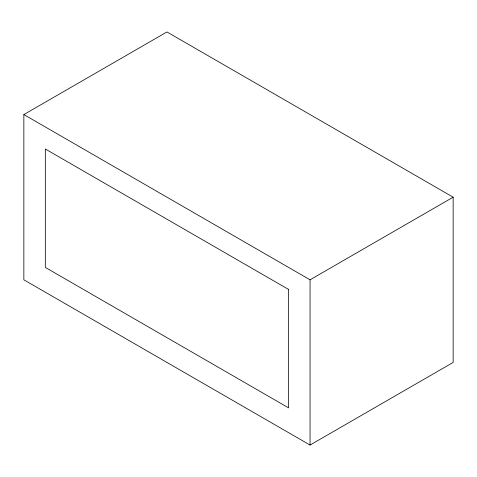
<?xml version="1.0" encoding="UTF-8"?>
<svg xmlns="http://www.w3.org/2000/svg" width="477" height="477" viewBox="0 0 477 477"><rect width="100%" height="100%" fill="white"/><g stroke="black" fill="none" stroke-linecap="round" stroke-linejoin="round"><path stroke-width="0.72" d="M23.85 114.569L166.95 31.953L453.15 197.192L453.15 362.431L310.05 445.047L23.85 279.808L23.85 114.569L310.05 279.808L453.15 197.192M310.05 279.808L310.05 445.047M288.585 289.45L45.315 148.997L45.315 267.418L288.585 407.865L288.585 289.45"/></g></svg>
